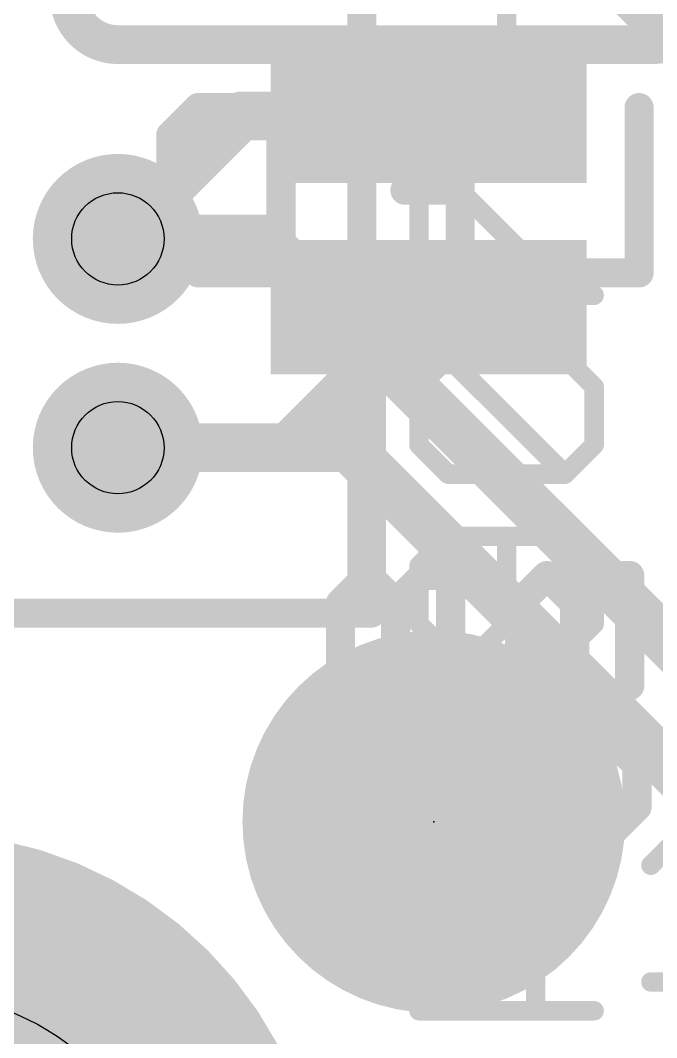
# Model space of a CAD drawing. Extents: x -1.9 to 34.1, y -8.2 to 17.9.
# Drawn here: x 3.05 to 6.37, y 3.57 to 8.89 of the extents above; entities that cross this region are included whole.
import ezdxf

# ---------------------------------------------------------------- set-up
doc = ezdxf.new("R2010")
doc.units = 0
for name, color, linetype in [('1', 12, 'CONTINUOUS'), ('16', 5, 'CONTINUOUS'), ('17', 110, 'CONTINUOUS'), ('18', 110, 'CONTINUOUS'), ('21', 40, 'CONTINUOUS'), ('22', 6, 'CONTINUOUS'), ('23', 53, 'CONTINUOUS'), ('25', 253, 'CONTINUOUS'), ('27', 253, 'CONTINUOUS'), ('29', 253, 'CONTINUOUS'), ('30', 253, 'CONTINUOUS'), ('31', 253, 'CONTINUOUS'), ('39', 12, 'CONTINUOUS'), ('40', 132, 'CONTINUOUS'), ('41', 12, 'CONTINUOUS'), ('42', 132, 'CONTINUOUS'), ('44', 253, 'CONTINUOUS'), ('51', 253, 'CONTINUOUS')]:
    doc.layers.add(name, color=color, linetype=linetype)

# ---------------------------------------------------------------- blocks, each defined once
blk = doc.blocks.new('RECT')
blk.add_solid([(-0.5, -0.5), (0.5, -0.5), (-0.5, 0.5), (0.5, 0.5)])
blk = doc.blocks.new('PIE')
at = {"const_width": 0.5}
blk.add_lwpolyline([(0, -0.25, 1), (0, 0.25, 1), (0, -0.25)], format="xyb", dxfattribs=at)
blk = doc.blocks.new('ROUNDP')
at = {"const_width": 0.5}
blk.add_lwpolyline([(0, -0.25, 1), (0, 0.25, 1), (0, -0.25)], format="xyb", dxfattribs=at)
blk = doc.blocks.new('ROUNDV')
at = {"const_width": 0.5}
blk.add_lwpolyline([(0, -0.25, 1), (0, 0.25, 1), (0, -0.25)], format="xyb", dxfattribs=at)

msp = doc.modelspace()

# ---------------------------------------------------------------- linework, layer by layer
at = {"layer": '1'}
for points, const_width in [([(5.982, 9.39), (6.924, 8.448)], 0.4064), ([(4.199, 8.39), (3.556, 7.747)], 0.254), ([(5.181, 8.39), (4.199, 8.39)], 0.254), ([(5.181, 7.39), (4.4458, 6.6548)], 0.254), ([(4.4458, 6.6548), (3.556, 6.6548)], 0.254)]:
    msp.add_lwpolyline(points, dxfattribs=dict(at, const_width=const_width))
at = {"layer": '1', "const_width": 0.127}
for points in [[(4.199, 8.4535, 1), (4.199, 8.3265)], [(4.2439, 8.3451, 1), (4.1541, 8.4349)], [(5.181, 8.3265, 1), (5.181, 8.4535)], [(3.5111, 7.7919, 1), (3.6009, 7.7021)], [(5.2259, 7.3451, 1), (5.1361, 7.4349)], [(3.556, 6.7183, 1), (3.556, 6.5913)], [(4.4009, 6.6997, 1), (4.4907, 6.6099)], [(4.4458, 6.5913, 1), (4.4458, 6.7183)]]:
    msp.add_lwpolyline(points, format="xyb", dxfattribs=at)
at = {"layer": '16', "const_width": 0.254}
for points in [[(3.556, 7.747), (4.318, 7.747)], [(6.858, 5.207), (4.318, 7.747)], [(3.556, 6.6548), (4.7636, 6.6548)], [(6.6686, 4.7498), (4.7636, 6.6548)]]:
    msp.add_lwpolyline(points, dxfattribs=at)
at = {"layer": '16', "const_width": 0.127}
for points in [[(3.556, 7.8105, 1), (3.556, 7.6835)], [(4.3629, 7.7919, 1), (4.2731, 7.7021)], [(4.318, 7.6835, 1), (4.318, 7.8105)], [(3.556, 6.7183, 1), (3.556, 6.5913)], [(4.8085, 6.6997, 1), (4.7187, 6.6099)], [(4.7636, 6.5913, 1), (4.7636, 6.7183)]]:
    msp.add_lwpolyline(points, format="xyb", dxfattribs=at)
at = {"layer": '21', "const_width": 0.1524}
for points in [[(4.881, 6.99), (4.881, 5.79)], [(4.881, 5.79), (2.281, 5.79)]]:
    msp.add_lwpolyline(points, dxfattribs=at)
at = {"layer": '21'}
for points, const_width in [([(4.9191, 6.99, 1), (4.8429, 6.99)], 0.0762), ([(4.881, 5.7519, 1), (4.881, 5.8281)], 0.0762), ([(4.8429, 5.79, 1), (4.9191, 5.79)], 0.0762), ([(2.54, 0.54, 1), (2.54, 4.54, 1), (2.54, 0.54)], 0.2032)]:
    msp.add_lwpolyline(points, format="xyb", dxfattribs=dict(at, const_width=const_width))
at = {"layer": '22'}
for points, const_width in [([(3.302, 9.017, 0.4142), (3.556, 8.763)], 0.2032), ([(6.35, 8.763, 0.4142), (6.604, 9.017)], 0.2032), ([(3.556, 8.8138, 1), (3.556, 8.7122)], 0.1016), ([(3.556, 8.7122, 1), (3.556, 8.8138)], 0.1016), ([(6.35, 8.8138, 1), (6.35, 8.7122)], 0.1016), ([(6.35, 8.7122, 1), (6.35, 8.8138)], 0.1016), ([(3.9769, 8.4716, 1), (3.9769, 8.3954)], 0.0762), ([(4.0038, 8.4066, 1), (3.9499, 8.4605)], 0.0762), ([(4.4471, 8.4335, 1), (4.3709, 8.4335)], 0.0762), ([(4.409, 8.3954, 1), (4.409, 8.4716)], 0.0762), ([(4.7683, 8.4716, 1), (4.7683, 8.3954)], 0.0762), ([(5.3827, 8.4335, 1), (5.3065, 8.4335)], 0.0762), ([(5.3446, 8.3954, 1), (5.3446, 8.4716)], 0.0762), ([(6.3182, 8.4335, 1), (6.242, 8.4335)], 0.0762), ([(3.8709, 8.2895, 1), (3.7947, 8.2895)], 0.0762), ([(3.8059, 8.3164, 1), (3.8598, 8.2625)], 0.0762), ([(5.0564, 8.0395, 1), (5.0564, 7.9633)], 0.0762), ([(5.3446, 7.9633, 1), (5.3446, 8.0395)], 0.0762), ([(3.8598, 7.7402, 1), (3.8059, 7.6863)], 0.0762), ([(3.7947, 7.7133, 1), (3.8709, 7.7133)], 0.0762), ([(3.9769, 7.6073, 1), (3.9769, 7.5311)], 0.0762), ([(3.9499, 7.5423, 1), (4.0038, 7.5961)], 0.0762), ([(4.409, 7.5311, 1), (4.409, 7.6073)], 0.0762), ([(4.7683, 7.6073, 1), (4.7683, 7.5311)], 0.0762), ([(5.3446, 7.5311, 1), (5.3446, 7.6073)], 0.0762), ([(5.7039, 7.6073, 1), (5.7039, 7.5311)], 0.0762), ([(6.2801, 7.5311, 1), (6.2801, 7.6073)], 0.0762), ([(4.3709, 7.5692, 1), (4.4471, 7.5692)], 0.0762), ([(5.3065, 7.5692, 1), (5.3827, 7.5692)], 0.0762), ([(6.242, 7.5692, 1), (6.3182, 7.5692)], 0.0762), ([(4.8904, 6.0134, 1), (4.8365, 5.9595)], 0.0762), ([(4.8904, 5.9595, 1), (4.8365, 6.0134)], 0.0762), ([(5.1515, 6.0245, 1), (5.1515, 5.9483)], 0.0762), ([(5.1785, 5.9595, 1), (5.1246, 6.0134)], 0.0762), ([(5.3337, 5.9864, 1), (5.2575, 5.9864)], 0.0762), ([(5.2956, 5.9483, 1), (5.2956, 6.0245)], 0.0762), ([(5.8259, 6.0134, 1), (5.772, 5.9595)], 0.0762), ([(5.8259, 5.9595, 1), (5.772, 6.0134)], 0.0762), ([(6.087, 6.0245, 1), (6.087, 5.9483)], 0.0762), ([(6.114, 5.9595, 1), (6.0601, 6.0134)], 0.0762), ([(6.2692, 5.9864, 1), (6.193, 5.9864)], 0.0762), ([(6.2311, 5.9483, 1), (6.2311, 6.0245)], 0.0762), ([(4.6924, 5.8693, 1), (4.7463, 5.8154)], 0.0762), ([(4.7575, 5.8424, 1), (4.6813, 5.8424)], 0.0762), ([(4.9805, 5.8693, 1), (5.0344, 5.8154)], 0.0762), ([(5.0456, 5.8424, 1), (4.9694, 5.8424)], 0.0762), ([(4.9805, 5.8154, 1), (5.0344, 5.8693)], 0.0762), ([(5.6279, 5.8693, 1), (5.6818, 5.8154)], 0.0762), ([(5.693, 5.8424, 1), (5.6168, 5.8424)], 0.0762), ([(5.916, 5.8693, 1), (5.9699, 5.8154)], 0.0762), ([(5.9811, 5.8424, 1), (5.9049, 5.8424)], 0.0762), ([(5.916, 5.8154, 1), (5.9699, 5.8693)], 0.0762), ([(4.6813, 5.4102, 1), (4.7575, 5.4102)], 0.0762), ([(4.9694, 5.4102, 1), (5.0456, 5.4102)], 0.0762), ([(5.2575, 5.4102, 1), (5.3337, 5.4102)], 0.0762), ([(5.6168, 5.4102, 1), (5.693, 5.4102)], 0.0762), ([(5.9049, 5.4102, 1), (5.9811, 5.4102)], 0.0762), ([(6.193, 5.4102, 1), (6.2692, 5.4102)], 0.0762)]:
    msp.add_lwpolyline(points, format="xyb", dxfattribs=dict(at, const_width=const_width))
for points, const_width in [([(3.556, 8.763), (6.35, 8.763)], 0.2032), ([(3.8328, 8.2895), (3.9769, 8.4335)], 0.1524), ([(3.9769, 8.4335), (4.409, 8.4335)], 0.1524), ([(4.409, 8.4335), (4.409, 7.5692)], 0.1524), ([(4.7683, 8.4335), (5.3446, 8.4335)], 0.1524), ([(5.3446, 8.4335), (5.3446, 7.5692)], 0.1524), ([(6.2801, 8.4335), (6.2801, 7.5692)], 0.1524), ([(3.8328, 7.7133), (3.8328, 8.2895)], 0.1524), ([(5.3446, 8.0014), (5.0564, 8.0014)], 0.1524), ([(3.9769, 7.5692), (3.8328, 7.7133)], 0.1524), ([(4.409, 7.5692), (3.9769, 7.5692)], 0.1524), ([(5.3446, 7.5692), (4.7683, 7.5692)], 0.1524), ([(6.2801, 7.5692), (5.7039, 7.5692)], 0.1524), ([(4.8634, 5.9864), (4.7194, 5.8424)], 0.1524), ([(5.0075, 5.8424), (4.8634, 5.9864)], 0.1524), ([(5.1515, 5.9864), (5.0075, 5.8424)], 0.1524), ([(5.2956, 5.9864), (5.1515, 5.9864)], 0.1524), ([(5.2956, 5.4102), (5.2956, 5.9864)], 0.1524), ([(5.7989, 5.9864), (5.6549, 5.8424)], 0.1524), ([(5.943, 5.8424), (5.7989, 5.9864)], 0.1524), ([(6.087, 5.9864), (5.943, 5.8424)], 0.1524), ([(6.2311, 5.9864), (6.087, 5.9864)], 0.1524), ([(6.2311, 5.4102), (6.2311, 5.9864)], 0.1524), ([(4.7194, 5.8424), (4.7194, 5.4102)], 0.1524), ([(5.0075, 5.8424), (5.0075, 5.4102)], 0.1524), ([(5.6549, 5.8424), (5.6549, 5.4102)], 0.1524), ([(5.943, 5.8424), (5.943, 5.4102)], 0.1524)]:
    msp.add_lwpolyline(points, dxfattribs=dict(at, const_width=const_width))
at = {"layer": '23'}
msp.add_point((5.207, 4.699), dxfattribs=at)
at = {"layer": '25', "const_width": 0.1524}
for points in [[(5.3003, 5.106), (5.5206, 5.106)], [(5.4105, 4.5552), (5.4105, 5.106)], [(5.8284, 4.445), (5.8284, 5.106)], [(5.8284, 5.106), (6.1589, 5.106)], [(6.1589, 5.106), (6.2691, 4.9958)], [(6.2691, 4.9958), (6.2691, 4.7755)], [(6.2691, 4.7755), (6.1589, 4.6653)], [(6.1589, 4.6653), (5.8284, 4.6653)], [(5.08, 4.5552), (5.1902, 4.445)], [(5.3003, 4.445), (5.4105, 4.5552)], [(5.1902, 4.445), (5.3003, 4.445)]]:
    msp.add_lwpolyline(points, dxfattribs=at)
at = {"layer": '25', "const_width": 0.0762}
for points in [[(5.3003, 5.1441, 1), (5.3003, 5.0679)], [(5.4486, 5.106, 1), (5.3724, 5.106)], [(5.5206, 5.0679, 1), (5.5206, 5.1441)], [(5.8665, 5.106, 1), (5.7903, 5.106)], [(5.8284, 5.1441, 1), (5.8284, 5.0679)], [(6.1858, 5.1329, 1), (6.132, 5.079)], [(6.1589, 5.0679, 1), (6.1589, 5.1441)], [(6.3072, 4.9958, 1), (6.231, 4.9958)], [(6.2421, 4.9689, 1), (6.296, 5.0227)], [(6.296, 4.7485, 1), (6.2421, 4.8024)], [(6.231, 4.7755, 1), (6.3072, 4.7755)], [(5.8284, 4.7034, 1), (5.8284, 4.6272)], [(6.1589, 4.6272, 1), (6.1589, 4.7034)], [(6.132, 4.6923, 1), (6.1858, 4.6384)], [(5.1069, 4.5821, 1), (5.0531, 4.5282)], [(5.4374, 4.5282, 1), (5.3835, 4.5821)], [(5.3724, 4.5552, 1), (5.4486, 4.5552)], [(5.1902, 4.4831, 1), (5.1902, 4.4069)], [(5.1632, 4.4181, 1), (5.2171, 4.4719)], [(5.2734, 4.4719, 1), (5.3273, 4.4181)], [(5.3003, 4.4069, 1), (5.3003, 4.4831)], [(5.7903, 4.445, 1), (5.8665, 4.445)]]:
    msp.add_lwpolyline(points, format="xyb", dxfattribs=at)
at = {"layer": '27', "const_width": 0.1016}
for points in [[(5.5876, 8.3875), (5.5876, 8.9976)], [(5.13, 7.452), (5.13, 8.0621)], [(5.13, 8.0621), (5.2826, 8.0621)], [(5.2826, 8.0621), (5.8927, 7.452)], [(5.8927, 7.452), (6.0452, 7.452)], [(5.13, 6.974), (5.2826, 7.1266)], [(5.2826, 7.1266), (5.8927, 7.1266)], [(5.8927, 6.5164), (5.2826, 7.1266)], [(5.8927, 7.1266), (6.0452, 6.974)], [(5.13, 6.669), (5.13, 6.974)], [(6.0452, 6.974), (6.0452, 6.669)], [(5.2826, 6.5164), (5.13, 6.669)], [(6.0452, 6.669), (5.8927, 6.5164)], [(5.8927, 6.5164), (5.2826, 6.5164)], [(5.2826, 6.191), (5.13, 6.0385)], [(5.8927, 6.191), (5.2826, 6.191)], [(5.5876, 5.7335), (5.5876, 6.191)], [(6.0452, 6.0385), (5.8927, 6.191)], [(5.13, 6.0385), (5.13, 5.7335)], [(6.0452, 5.7335), (6.0452, 6.0385)], [(5.13, 5.7335), (5.2826, 5.5809)], [(5.4351, 5.5809), (5.5876, 5.7335)], [(5.8927, 5.5809), (6.0452, 5.7335)], [(5.2826, 5.5809), (5.4351, 5.5809)], [(5.13, 5.2555), (5.13, 4.6454)], [(5.4351, 5.103), (5.5876, 5.2555)], [(5.5876, 5.2555), (5.8927, 5.2555)], [(5.8927, 5.2555), (6.0452, 5.103)], [(5.4351, 4.9505), (5.4351, 5.103)], [(6.0452, 5.103), (6.0452, 4.7979)], [(5.5876, 4.6454), (5.4351, 4.9505)], [(6.0452, 4.7979), (5.8927, 4.6454)], [(6.3417, 4.4709), (6.6468, 4.776)], [(5.13, 4.6454), (5.5876, 4.6454)], [(5.13, 4.1675), (5.2826, 4.32)], [(5.2826, 4.32), (5.5876, 4.32)], [(5.5876, 4.32), (5.7401, 4.1675)], [(5.13, 3.7099), (5.13, 4.1675)], [(5.7401, 4.1675), (5.7401, 3.7099)], [(6.3417, 3.8608), (6.9518, 3.8608)], [(6.0452, 3.7099), (5.13, 3.7099)]]:
    msp.add_lwpolyline(points, dxfattribs=at)
at = {"layer": '27', "const_width": 0.0508}
for points in [[(5.5622, 8.3875, 1), (5.613, 8.3875)], [(5.1554, 8.0621, 1), (5.1046, 8.0621)], [(5.13, 8.0875, 1), (5.13, 8.0367)], [(5.3005, 8.08, 1), (5.2646, 8.0441)], [(5.2826, 8.0367, 1), (5.2826, 8.0875)], [(5.8927, 7.4774, 1), (5.8927, 7.4266)], [(6.0452, 7.4266, 1), (6.0452, 7.4774)], [(5.1046, 7.452, 1), (5.1554, 7.452)], [(5.8747, 7.434, 1), (5.9106, 7.4699)], [(5.2826, 7.152, 1), (5.2826, 7.1012)], [(5.3005, 7.1445, 1), (5.2646, 7.1086)], [(5.3005, 7.1086, 1), (5.2646, 7.1445)], [(5.9106, 7.1445, 1), (5.8747, 7.1086)], [(5.8927, 7.1012, 1), (5.8927, 7.152)], [(5.1554, 6.974, 1), (5.1046, 6.974)], [(6.0706, 6.974, 1), (6.0198, 6.974)], [(5.1121, 6.992, 1), (5.148, 6.9561)], [(6.0272, 6.9561, 1), (6.0632, 6.992)], [(5.148, 6.6869, 1), (5.1121, 6.651)], [(6.0632, 6.651, 1), (6.0272, 6.6869)], [(5.1046, 6.669, 1), (5.1554, 6.669)], [(6.0198, 6.669, 1), (6.0706, 6.669)], [(5.2826, 6.5418, 1), (5.2826, 6.491)], [(5.2646, 6.4985, 1), (5.3005, 6.5344)], [(5.8747, 6.5344, 1), (5.9106, 6.4985)], [(5.8747, 6.4985, 1), (5.9106, 6.5344)], [(5.8927, 6.491, 1), (5.8927, 6.5418)], [(5.2826, 6.2164, 1), (5.2826, 6.1656)], [(5.3005, 6.1731, 1), (5.2646, 6.209)], [(5.613, 6.191, 1), (5.5622, 6.191)], [(5.9106, 6.209, 1), (5.8747, 6.1731)], [(5.8927, 6.1656, 1), (5.8927, 6.2164)], [(5.1554, 6.0385, 1), (5.1046, 6.0385)], [(5.1121, 6.0565, 1), (5.148, 6.0206)], [(6.0706, 6.0385, 1), (6.0198, 6.0385)], [(6.0272, 6.0206, 1), (6.0632, 6.0565)], [(5.1046, 5.7335, 1), (5.1554, 5.7335)], [(5.148, 5.7514, 1), (5.1121, 5.7155)], [(5.5622, 5.7335, 1), (5.613, 5.7335)], [(5.6056, 5.7155, 1), (5.5696, 5.7514)], [(6.0198, 5.7335, 1), (6.0706, 5.7335)], [(6.0632, 5.7155, 1), (6.0272, 5.7514)], [(5.2826, 5.6063, 1), (5.2826, 5.5555)], [(5.2646, 5.563, 1), (5.3005, 5.5989)], [(5.4171, 5.5989, 1), (5.453, 5.563)], [(5.4351, 5.5555, 1), (5.4351, 5.6063)], [(5.8747, 5.5989, 1), (5.9106, 5.563)], [(5.1554, 5.2555, 1), (5.1046, 5.2555)], [(5.5876, 5.2809, 1), (5.5876, 5.2301)], [(5.6056, 5.2376, 1), (5.5696, 5.2735)], [(5.9106, 5.2735, 1), (5.8747, 5.2376)], [(5.8927, 5.2301, 1), (5.8927, 5.2809)], [(5.4171, 5.121, 1), (5.453, 5.085)], [(5.4605, 5.103, 1), (5.4097, 5.103)], [(6.0706, 5.103, 1), (6.0198, 5.103)], [(6.0272, 5.085, 1), (6.0632, 5.121)], [(5.4578, 4.9618, 1), (5.4124, 4.9391)], [(5.4097, 4.9505, 1), (5.4605, 4.9505)], [(6.0632, 4.78, 1), (6.0272, 4.8159)], [(6.0198, 4.7979, 1), (6.0706, 4.7979)], [(5.13, 4.6708, 1), (5.13, 4.62)], [(5.5649, 4.634, 1), (5.6103, 4.6568)], [(5.5876, 4.62, 1), (5.5876, 4.6708)], [(5.8747, 4.6634, 1), (5.9106, 4.6274)], [(5.1046, 4.6454, 1), (5.1554, 4.6454)], [(6.3238, 4.4889, 1), (6.3597, 4.453)], [(5.2826, 4.3454, 1), (5.2826, 4.2946)], [(5.3005, 4.302, 1), (5.2646, 4.338)], [(5.6056, 4.338, 1), (5.5696, 4.302)], [(5.5876, 4.2946, 1), (5.5876, 4.3454)], [(5.1554, 4.1675, 1), (5.1046, 4.1675)], [(5.1121, 4.1854, 1), (5.148, 4.1495)], [(5.7655, 4.1675, 1), (5.7147, 4.1675)], [(5.7222, 4.1495, 1), (5.7581, 4.1854)], [(6.3417, 3.8862, 1), (6.3417, 3.8354)], [(5.13, 3.7353, 1), (5.13, 3.6845)], [(5.1046, 3.7099, 1), (5.1554, 3.7099)], [(5.7147, 3.7099, 1), (5.7655, 3.7099)], [(6.0452, 3.6845, 1), (6.0452, 3.7353)]]:
    msp.add_lwpolyline(points, format="xyb", dxfattribs=at)
at = {"layer": '29'}
for points, const_width in [([(5.207, 5.449, 0.4142), (4.457, 4.699)], 0.5), ([(5.957, 4.699, 0.4142), (5.207, 5.449)], 0.5), ([(5.207, 5.574, 1), (5.207, 5.324)], 0.25), ([(5.207, 5.324, 1), (5.207, 5.574)], 0.25), ([(4.457, 4.699, 0.4142), (5.207, 3.949)], 0.5), ([(4.582, 4.699, 1), (4.332, 4.699)], 0.25), ([(5.207, 3.949, 0.4142), (5.957, 4.699)], 0.5), ([(6.082, 4.699, 1), (5.832, 4.699)], 0.25), ([(4.332, 4.699, 1), (4.582, 4.699)], 0.25), ([(5.832, 4.699, 1), (6.082, 4.699)], 0.25), ([(5.207, 4.074, 1), (5.207, 3.824)], 0.25), ([(5.207, 3.824, 1), (5.207, 4.074)], 0.25)]:
    msp.add_lwpolyline(points, format="xyb", dxfattribs=dict(at, const_width=const_width))
at = {"layer": '39'}
for points, const_width in [([(5.207, 5.449, 0.4142), (4.457, 4.699)], 0.5), ([(5.957, 4.699, 0.4142), (5.207, 5.449)], 0.5), ([(5.207, 5.574, 1), (5.207, 5.324)], 0.25), ([(5.207, 5.324, 1), (5.207, 5.574)], 0.25), ([(4.457, 4.699, 0.4142), (5.207, 3.949)], 0.5), ([(4.582, 4.699, 1), (4.332, 4.699)], 0.25), ([(5.207, 3.949, 0.4142), (5.957, 4.699)], 0.5), ([(6.082, 4.699, 1), (5.832, 4.699)], 0.25), ([(4.332, 4.699, 1), (4.582, 4.699)], 0.25), ([(5.832, 4.699, 1), (6.082, 4.699)], 0.25), ([(2.54, 1.54, 1), (2.54, 3.54, 1), (2.54, 1.54)], 2.032), ([(5.207, 4.074, 1), (5.207, 3.824)], 0.25), ([(5.207, 3.824, 1), (5.207, 4.074)], 0.25)]:
    msp.add_lwpolyline(points, format="xyb", dxfattribs=dict(at, const_width=const_width))
at = {"layer": '40', "const_width": 2.032}
msp.add_lwpolyline([(2.54, 1.54, 1), (2.54, 3.54, 1), (2.54, 1.54)], format="xyb", dxfattribs=at)
at = {"layer": '41'}
for points, const_width in [([(5.207, 5.449, 0.4142), (4.457, 4.699)], 0.5), ([(5.957, 4.699, 0.4142), (5.207, 5.449)], 0.5), ([(5.207, 5.574, 1), (5.207, 5.324)], 0.25), ([(5.207, 5.324, 1), (5.207, 5.574)], 0.25), ([(4.457, 4.699, 0.4142), (5.207, 3.949)], 0.5), ([(4.582, 4.699, 1), (4.332, 4.699)], 0.25), ([(5.207, 3.949, 0.4142), (5.957, 4.699)], 0.5), ([(6.082, 4.699, 1), (5.832, 4.699)], 0.25), ([(4.332, 4.699, 1), (4.582, 4.699)], 0.25), ([(5.832, 4.699, 1), (6.082, 4.699)], 0.25), ([(2.54, 1.54, 1), (2.54, 3.54, 1), (2.54, 1.54)], 2.032), ([(5.207, 4.074, 1), (5.207, 3.824)], 0.25), ([(5.207, 3.824, 1), (5.207, 4.074)], 0.25)]:
    msp.add_lwpolyline(points, format="xyb", dxfattribs=dict(at, const_width=const_width))
at = {"layer": '42', "const_width": 2.032}
msp.add_lwpolyline([(2.54, 1.54, 1), (2.54, 3.54, 1), (2.54, 1.54)], format="xyb", dxfattribs=at)
at = {"layer": '44'}
for centre, radius in [((3.556, 7.747), 0.2413), ((3.556, 6.6548), 0.2413), ((2.54, 2.54), 1.25)]:
    msp.add_circle(centre, radius, dxfattribs=at)
at = {"layer": '51', "const_width": 0.1524}
for points in [[(4.831, 11.89), (4.831, 5.79)], [(4.831, 5.79), (0.581, 5.79)]]:
    msp.add_lwpolyline(points, dxfattribs=at)
at = {"layer": '51', "const_width": 0.0762}
for points in [[(4.831, 5.7519, 1), (4.831, 5.8281)], [(4.7929, 5.79, 1), (4.8691, 5.79)]]:
    msp.add_lwpolyline(points, format="xyb", dxfattribs=at)

# ---------------------------------------------------------------- block references
at = {"layer": '1', "xscale": 1.55, "yscale": 0.6}
for p in [(5.181, 8.39), (5.181, 7.39)]:
    msp.add_blockref('RECT', p, dxfattribs=at)
at = {"layer": '1'}
msp.add_blockref('PIE', (5.207, 4.699), dxfattribs=at)
at = {"layer": '17', "xscale": 3.516, "yscale": 3.516}
msp.add_blockref('ROUNDP', (2.54, 2.54), dxfattribs=at)
msp.add_blockref('ROUNDP', (2.54, 2.54), dxfattribs=at)
at = {"layer": '18', "xscale": 0.889, "yscale": 0.889}
for p in [(3.556, 7.747), (3.556, 7.747), (3.556, 6.6548), (3.556, 6.6548)]:
    msp.add_blockref('ROUNDV', p, dxfattribs=at)
at = {"layer": '29'}
for name, p, xscale, yscale in [('RECT', (5.181, 8.39), 1.6516, 0.7016), ('RECT', (5.181, 7.39), 1.6516, 0.7016), ('PIE', (5.207, 4.699), 1.1016, 1.1016), ('ROUNDP', (2.54, 2.54), 3.6176, 3.6176)]:
    msp.add_blockref(name, p, dxfattribs=dict(at, xscale=xscale, yscale=yscale))
at = {"layer": '30', "xscale": 3.6176, "yscale": 3.6176}
msp.add_blockref('ROUNDP', (2.54, 2.54), dxfattribs=at)
at = {"layer": '31', "xscale": 1.55, "yscale": 0.6}
for p in [(5.181, 8.39), (5.181, 7.39)]:
    msp.add_blockref('RECT', p, dxfattribs=at)

doc.saveas('drawing.dxf')
